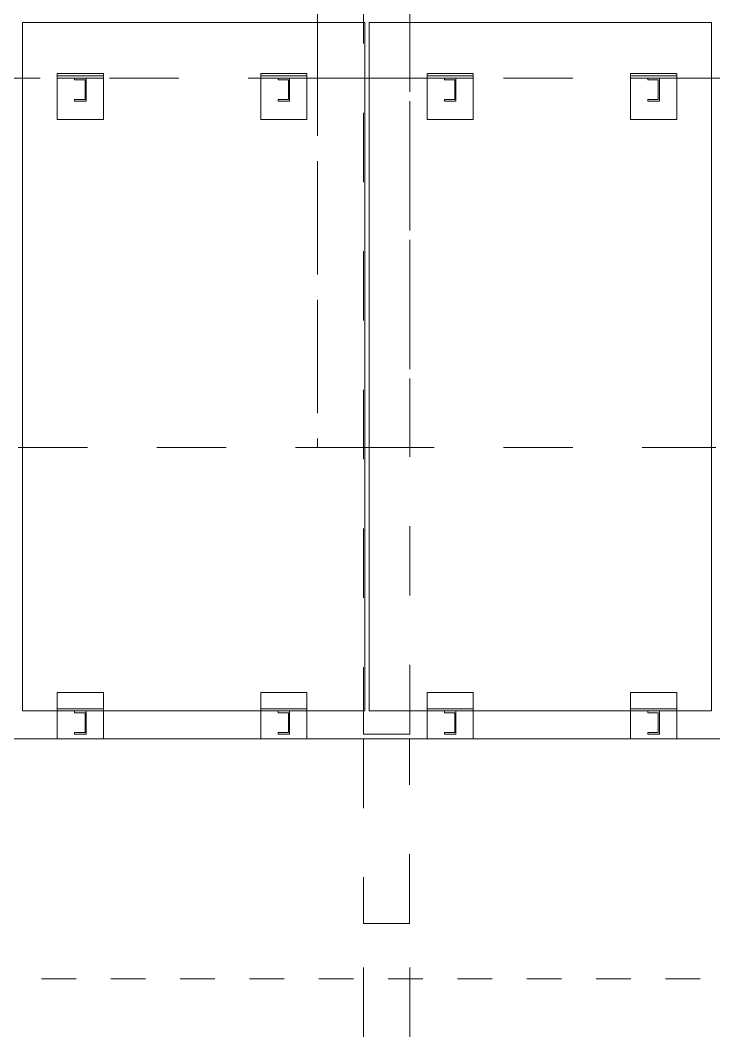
# Model space of a CAD drawing. Header units: millimetres. Extents: x 663313 to 1226001, y 1431724 to 1620898.
# Drawn here: x 663748.419 to 663751.419, y 1524730.478 to 1524734.878 of the extents above; entities that cross this region are included whole.
import ezdxf

# ---------------------------------------------------------------- set-up
doc = ezdxf.new("R2010")
doc.units = ezdxf.units.MM
for name, pattern in [('XKITLINE00', [0]), ('XKITLINE01', [4, 1, -1, 1, -1]), ('XKITLINE02', [4, 2, -2])]:
    doc.linetypes.add(name, pattern=pattern)
doc.layers.add('000 - 0_HIDE_OBJ_FRAMING_DEF_SUB', color=7, linetype='Continuous', plot=False)
doc.layers.add('Part', color=7, linetype='Continuous', lineweight=0)
doc.layers.add('S-GRID', color=7, linetype='Continuous', lineweight=9)

# ---------------------------------------------------------------- blocks, each defined once
blk = doc.blocks.new('*A2517971')
at = {"layer": 'S-GRID', "color": 7, "linetype": 'XKITLINE01', "lineweight": 0}
blk.add_line((170.447252, -8.917964), (412.473057, -8.917964), dxfattribs=at)
blk = doc.blocks.new('*A2518972')
at = {"layer": 'S-GRID', "color": 7, "linetype": 'XKITLINE01', "lineweight": 0}
blk.add_line((170.447252, -15.851297), (412.473057, -15.851297), dxfattribs=at)
blk = doc.blocks.new('*A2519973')
at = {"layer": '000 - 0_HIDE_OBJ_FRAMING_DEF_SUB', "color": 7, "linetype": 'XKITLINE00', "lineweight": 0}
blk.add_line((397.067264, -8.917964), (205.900536, -8.917964), dxfattribs=at)
blk = doc.blocks.new('*A27121166')
at = {"layer": 'Part', "color": 7, "linetype": 'XKITLINE00', "lineweight": 0}
for p, q in [((357.900591, -0.517964), (357.767257, -0.517964)), ((367.900591, -0.517964), (367.767257, -0.517964)), ((377.900591, -0.517964), (377.767257, -0.517964))]:
    blk.add_line(p, q, dxfattribs=at)
at = {"layer": 'Part', "color": 7, "linetype": 'XKITLINE02', "lineweight": 0}
for p, q in [((367.767257, -0.517964), (357.900591, -0.517964)), ((377.767257, -0.517964), (367.900591, -0.517964)), ((307.900572, -8.917964), (397.067252, -8.917964))]:
    blk.add_line(p, q, dxfattribs=at)
blk = doc.blocks.new('*A27351189')
at = {"layer": '000 - 0_HIDE_OBJ_FRAMING_DEF_SUB', "color": 7, "linetype": 'XKITLINE00', "lineweight": 0}
for p, q in [((367.767257, 11.748703), (357.90058, 11.748703)), ((357.900591, -8.117964), (357.900591, 11.748703)), ((367.767257, 11.748703), (367.767257, -8.117964)), ((357.900591, -8.117964), (357.90058, -8.117964)), ((358.900591, -8.117964), (357.900591, -8.117964)), ((364.767258, -8.117964), (360.233924, -8.117964)), ((367.767257, -8.117964), (366.100591, -8.117964))]:
    blk.add_line(p, q, dxfattribs=at)
at = {"layer": '000 - 0_HIDE_OBJ_FRAMING_DEF_SUB', "color": 7, "linetype": 'XKITLINE02', "lineweight": 0}
for p, q in [((357.90058, -8.117964), (357.90058, 11.748703)), ((367.767247, -8.117964), (367.767247, 11.748703)), ((360.233924, -8.117964), (358.900591, -8.117964)), ((366.100591, -8.117964), (364.767258, -8.117964))]:
    blk.add_line(p, q, dxfattribs=at)
blk = doc.blocks.new('*A27381192')
at = {"layer": '000 - 0_HIDE_OBJ_FRAMING_DEF_SUB', "color": 7, "linetype": 'XKITLINE00', "lineweight": 0}
for p, q in [((377.767257, 11.748703), (367.90058, 11.748703)), ((367.900591, -8.117964), (367.900591, 11.748703)), ((377.767257, 11.748703), (377.767257, -8.117964)), ((367.900591, -8.117964), (367.90058, -8.117964)), ((369.567258, -8.117964), (367.900591, -8.117964)), ((375.433924, -8.117964), (370.900591, -8.117964)), ((377.767257, -8.117964), (376.767258, -8.117964))]:
    blk.add_line(p, q, dxfattribs=at)
at = {"layer": '000 - 0_HIDE_OBJ_FRAMING_DEF_SUB', "color": 7, "linetype": 'XKITLINE02', "lineweight": 0}
for p, q in [((367.90058, -8.117964), (367.90058, 11.748703)), ((377.767247, -8.117964), (377.767247, 11.748703)), ((370.900591, -8.117964), (369.567258, -8.117964)), ((376.767258, -8.117964), (375.433924, -8.117964))]:
    blk.add_line(p, q, dxfattribs=at)
blk = doc.blocks.new('*A27441198')
at = {"layer": 'Part', "color": 7, "linetype": 'XKITLINE02', "lineweight": 0}
for p, q in [((338.068289, 18.482036), (338.068263, 18.482036)), ((338.068263, 18.482036), (338.068263, 10.148703)), ((347.767257, 18.482036), (338.068263, 18.482036)), ((338.068289, 18.482036), (338.068289, 11.882036)), ((357.767257, 18.482036), (347.900591, 18.482036)), ((366.401623, 18.482036), (357.900591, 18.482036)), ((366.401596, 10.148703), (366.401596, 18.482036)), ((366.401623, 18.482036), (366.401623, 11.882036)), ((338.068289, 11.748703), (338.068289, 10.148703)), ((366.401623, 11.748703), (366.401623, 10.148703)), ((338.068289, 10.148703), (338.068263, 10.148703)), ((347.767257, 10.148703), (338.068263, 10.148703)), ((357.767257, 10.148703), (347.900591, 10.148703)), ((366.401623, 10.148703), (357.900591, 10.148703))]:
    blk.add_line(p, q, dxfattribs=at)
at = {"layer": 'Part', "color": 7, "linetype": 'XKITLINE00', "lineweight": 0}
for p, q in [((347.900591, 18.482036), (347.767257, 18.482036)), ((357.900591, 18.482036), (357.767257, 18.482036)), ((338.068289, 11.882036), (338.068289, 11.748703)), ((366.401623, 11.882036), (366.401623, 11.748703)), ((347.900591, 10.148703), (347.767257, 10.148703)), ((357.900591, 10.148703), (357.767257, 10.148703))]:
    blk.add_line(p, q, dxfattribs=at)
blk = doc.blocks.new('*A29531407')
at = {"layer": 'Part', "color": 7, "linetype": 'XKITLINE02', "lineweight": 0}
for p, q in [((366.401618, 18.482036), (366.401601, 18.482036)), ((366.401601, 18.482036), (366.401601, 10.148703)), ((367.767257, 18.482036), (366.401601, 18.482036)), ((366.401618, 18.482036), (366.401618, 11.882036)), ((377.767257, 18.482036), (367.900591, 18.482036)), ((387.767257, 18.482036), (377.900591, 18.482036)), ((397.053926, 18.482036), (387.900591, 18.482036)), ((397.053909, 10.148703), (397.053909, 18.482036)), ((397.053926, 18.482036), (397.053926, 11.882036)), ((366.401618, 11.748703), (366.401618, 10.148703)), ((397.053926, 11.748703), (397.053926, 10.148703)), ((366.401618, 10.148703), (366.401601, 10.148703)), ((367.767257, 10.148703), (366.401601, 10.148703)), ((377.767257, 10.148703), (367.900591, 10.148703)), ((387.767257, 10.148703), (377.900591, 10.148703)), ((397.053926, 10.148703), (387.900591, 10.148703))]:
    blk.add_line(p, q, dxfattribs=at)
at = {"layer": 'Part', "color": 7, "linetype": 'XKITLINE00', "lineweight": 0}
for p, q in [((367.900591, 18.482036), (367.767257, 18.482036)), ((377.900591, 18.482036), (377.767257, 18.482036)), ((387.900591, 18.482036), (387.767257, 18.482036)), ((366.401618, 11.882036), (366.401618, 11.748703)), ((397.053926, 11.882036), (397.053926, 11.748703)), ((367.900591, 10.148703), (367.767257, 10.148703)), ((377.900591, 10.148703), (377.767257, 10.148703)), ((387.900591, 10.148703), (387.767257, 10.148703))]:
    blk.add_line(p, q, dxfattribs=at)
blk = doc.blocks.new('*A29541408')
at = {"layer": 'Part', "color": 7, "linetype": 'XKITLINE02', "lineweight": 0}
for p, q in [((366.401601, 18.482036), (366.401601, -0.517964)), ((367.767257, 18.482036), (366.401601, 18.482036)), ((366.401618, 18.482036), (366.401618, 11.882036)), ((369.068285, 18.482036), (367.900591, 18.482036)), ((369.068268, -0.517964), (369.068268, 18.482036)), ((369.068268, 18.482036), (369.068285, 18.482036)), ((369.068285, 18.482036), (369.068285, 11.882036)), ((366.401618, 11.748703), (366.401618, -0.517964)), ((369.068285, 11.748703), (369.068285, -0.517964)), ((366.401601, -0.517964), (367.767257, -0.517964)), ((369.068285, -0.517964), (367.900591, -0.517964)), ((369.068268, -0.517964), (369.068285, -0.517964))]:
    blk.add_line(p, q, dxfattribs=at)
at = {"layer": 'Part', "color": 7, "linetype": 'XKITLINE00', "lineweight": 0}
for p, q in [((367.900591, 18.482036), (367.767257, 18.482036)), ((366.401618, 11.882036), (366.401618, 11.748703)), ((369.068285, 11.882036), (369.068285, 11.748703)), ((367.900591, -0.517964), (367.767257, -0.517964))]:
    blk.add_line(p, q, dxfattribs=at)
blk = doc.blocks.new('*A29551409')
at = {"layer": 'Part', "color": 7, "linetype": 'XKITLINE02', "lineweight": 0}
for p, q in [((369.067238, 13.148703), (367.733903, 13.148703)), ((367.733905, 13.148703), (367.733905, -8.784631)), ((369.067238, -8.784631), (369.067238, 13.148703)), ((367.733903, -8.784631), (369.067238, -8.784631))]:
    blk.add_line(p, q, dxfattribs=at)
blk = doc.blocks.new('*A30061460')
at = {"layer": 'Part', "color": 7, "linetype": 'XKITLINE02', "lineweight": 0}
for p, q in [((367.733903, -14.251297), (367.733905, -14.251297)), ((367.733905, -14.251297), (369.067238, -14.251297)), ((367.733905, -17.517964), (367.733905, -14.251297)), ((369.067236, -14.251297), (369.067238, -14.251297)), ((369.067238, -17.517964), (369.067238, -14.251297))]:
    blk.add_line(p, q, dxfattribs=at)
blk = doc.blocks.new('*A30081462')
at = {"layer": 'Part', "color": 7, "linetype": 'XKITLINE02', "lineweight": 0}
for p, q in [((369.064214, -8.917964), (367.730861, -8.917964)), ((367.730861, -8.917964), (367.730861, -14.251297)), ((369.064195, -14.251297), (369.064195, -8.917964)), ((369.064214, -14.251297), (367.730861, -14.251297))]:
    blk.add_line(p, q, dxfattribs=at)
blk = doc.blocks.new('*A30091463')
at = {"layer": 'Part', "color": 7, "linetype": 'XKITLINE00', "lineweight": 0}
for p, q in [((365.267202, -8.117964), (365.26719, -8.117964)), ((365.267202, -8.167964), (365.26719, -8.167964)), ((365.267202, -8.167964), (365.267202, -8.117964)), ((365.267202, -8.117964), (365.600536, -8.117964)), ((365.567202, -8.167964), (365.267202, -8.167964)), ((365.56719, -8.167964), (365.567202, -8.167964)), ((365.567202, -8.167964), (365.567202, -8.734631)), ((365.600536, -8.117964), (365.600523, -8.117964)), ((365.600536, -8.784631), (365.600536, -8.117964)), ((365.267202, -8.734631), (365.26719, -8.734631)), ((365.267202, -8.784631), (365.26719, -8.784631)), ((365.567202, -8.734631), (365.267202, -8.734631)), ((365.267202, -8.734631), (365.267202, -8.784631)), ((365.600536, -8.784631), (365.267202, -8.784631)), ((365.567202, -8.734631), (365.56719, -8.734631)), ((365.600523, -8.784631), (365.600536, -8.784631))]:
    blk.add_line(p, q, dxfattribs=at)
at = {"layer": 'Part', "color": 7, "linetype": 'XKITLINE02', "lineweight": 0}
for p, q in [((365.26719, -8.167964), (365.26719, -8.117964)), ((365.56719, -8.734631), (365.56719, -8.167964)), ((365.600523, -8.117964), (365.600523, -8.784631)), ((365.26719, -8.784631), (365.26719, -8.734631))]:
    blk.add_line(p, q, dxfattribs=at)
blk = doc.blocks.new('*A30101464')
at = {"layer": 'Part', "color": 7, "linetype": 'XKITLINE00', "lineweight": 0}
for p, q in [((375.933869, -8.117964), (375.933857, -8.117964)), ((375.933869, -8.167964), (375.933857, -8.167964)), ((375.933869, -8.167964), (375.933869, -8.117964)), ((375.933869, -8.117964), (376.267202, -8.117964)), ((376.233869, -8.167964), (375.933869, -8.167964)), ((376.233857, -8.167964), (376.233869, -8.167964)), ((376.233869, -8.167964), (376.233869, -8.734631)), ((376.267202, -8.117964), (376.26719, -8.117964)), ((376.267202, -8.784631), (376.267202, -8.117964)), ((375.933869, -8.734631), (375.933857, -8.734631)), ((375.933869, -8.784631), (375.933857, -8.784631)), ((376.233869, -8.734631), (375.933869, -8.734631)), ((375.933869, -8.734631), (375.933869, -8.784631)), ((376.267202, -8.784631), (375.933869, -8.784631)), ((376.233869, -8.734631), (376.233857, -8.734631)), ((376.26719, -8.784631), (376.267202, -8.784631))]:
    blk.add_line(p, q, dxfattribs=at)
at = {"layer": 'Part', "color": 7, "linetype": 'XKITLINE02', "lineweight": 0}
for p, q in [((375.933857, -8.167964), (375.933857, -8.117964)), ((376.233857, -8.734631), (376.233857, -8.167964)), ((376.26719, -8.117964), (376.26719, -8.784631)), ((375.933857, -8.784631), (375.933857, -8.734631))]:
    blk.add_line(p, q, dxfattribs=at)
blk = doc.blocks.new('*A30111465')
at = {"layer": 'Part', "color": 7, "linetype": 'XKITLINE00', "lineweight": 0}
for p, q in [((375.433921, -8.051297), (375.433924, -8.051297)), ((375.433921, -8.117964), (375.433924, -8.117964)), ((375.433924, -8.117964), (375.433924, -8.051297)), ((375.433924, -8.051297), (376.767258, -8.051297)), ((376.767258, -8.117964), (375.433924, -8.117964)), ((376.767254, -8.051297), (376.767258, -8.051297)), ((376.767254, -8.117964), (376.767258, -8.117964)), ((376.767258, -8.051297), (376.767258, -8.117964))]:
    blk.add_line(p, q, dxfattribs=at)
at = {"layer": 'Part', "color": 7, "linetype": 'XKITLINE02', "lineweight": 0}
for p, q in [((375.433921, -8.117964), (375.433921, -8.051297)), ((375.433924, -8.117964), (375.433921, -8.117964)), ((376.767254, -8.117964), (376.767254, -8.051297))]:
    blk.add_line(p, q, dxfattribs=at)
blk = doc.blocks.new('*A30121466')
at = {"layer": 'Part', "color": 7, "linetype": 'XKITLINE02', "lineweight": 0}
for p, q in [((376.767206, -7.584631), (375.433872, -7.584631)), ((375.433872, -7.584631), (375.433872, -8.917964)), ((375.433873, -7.584631), (375.433873, -8.117964)), ((376.767206, -7.584631), (376.767206, -8.117964)), ((376.767206, -7.584631), (376.767206, -8.917964)), ((376.767206, -8.917964), (375.433872, -8.917964))]:
    blk.add_line(p, q, dxfattribs=at)
at = {"layer": 'Part', "color": 7, "linetype": 'XKITLINE00', "lineweight": 0}
for p, q in [((375.433873, -8.117964), (375.433873, -8.917964)), ((376.767206, -8.117964), (376.767206, -8.917964))]:
    blk.add_line(p, q, dxfattribs=at)
blk = doc.blocks.new('*A30131467')
at = {"layer": 'Part', "color": 7, "linetype": 'XKITLINE00', "lineweight": 0}
for p, q in [((370.067202, -8.117964), (370.06719, -8.117964)), ((370.067202, -8.167964), (370.06719, -8.167964)), ((370.067202, -8.167964), (370.067202, -8.117964)), ((370.067202, -8.117964), (370.400536, -8.117964)), ((370.367202, -8.167964), (370.067202, -8.167964)), ((370.36719, -8.167964), (370.367202, -8.167964)), ((370.367202, -8.167964), (370.367202, -8.734631)), ((370.400536, -8.117964), (370.400523, -8.117964)), ((370.400536, -8.784631), (370.400536, -8.117964)), ((370.067202, -8.734631), (370.06719, -8.734631)), ((370.067202, -8.784631), (370.06719, -8.784631)), ((370.367202, -8.734631), (370.067202, -8.734631)), ((370.067202, -8.734631), (370.067202, -8.784631)), ((370.400536, -8.784631), (370.067202, -8.784631)), ((370.367202, -8.734631), (370.36719, -8.734631)), ((370.400523, -8.784631), (370.400536, -8.784631))]:
    blk.add_line(p, q, dxfattribs=at)
at = {"layer": 'Part', "color": 7, "linetype": 'XKITLINE02', "lineweight": 0}
for p, q in [((370.06719, -8.167964), (370.06719, -8.117964)), ((370.36719, -8.734631), (370.36719, -8.167964)), ((370.400523, -8.117964), (370.400523, -8.784631)), ((370.06719, -8.784631), (370.06719, -8.734631))]:
    blk.add_line(p, q, dxfattribs=at)
blk = doc.blocks.new('*A30141468')
at = {"layer": 'Part', "color": 7, "linetype": 'XKITLINE02', "lineweight": 0}
for p, q in [((369.567206, -7.584631), (369.567206, -8.117964)), ((370.90054, -7.584631), (369.567206, -7.584631)), ((369.567206, -7.584631), (369.567206, -8.917964)), ((370.900539, -7.584631), (370.900539, -8.917964)), ((370.90054, -7.584631), (370.90054, -8.117964)), ((370.90054, -8.917964), (369.567206, -8.917964))]:
    blk.add_line(p, q, dxfattribs=at)
at = {"layer": 'Part', "color": 7, "linetype": 'XKITLINE00', "lineweight": 0}
for p, q in [((369.567206, -8.117964), (369.567206, -8.917964)), ((370.90054, -8.117964), (370.90054, -8.917964))]:
    blk.add_line(p, q, dxfattribs=at)
blk = doc.blocks.new('*A30151469')
at = {"layer": 'Part', "color": 7, "linetype": 'XKITLINE00', "lineweight": 0}
for p, q in [((369.567254, -8.051297), (369.567258, -8.051297)), ((369.567254, -8.117964), (369.567258, -8.117964)), ((369.567258, -8.117964), (369.567258, -8.051297)), ((369.567258, -8.051297), (370.900591, -8.051297)), ((370.900591, -8.117964), (369.567258, -8.117964)), ((370.900587, -8.051297), (370.900591, -8.051297)), ((370.900587, -8.117964), (370.900591, -8.117964)), ((370.900591, -8.051297), (370.900591, -8.117964))]:
    blk.add_line(p, q, dxfattribs=at)
at = {"layer": 'Part', "color": 7, "linetype": 'XKITLINE02', "lineweight": 0}
for p, q in [((369.567254, -8.117964), (369.567254, -8.051297)), ((369.567258, -8.117964), (369.567254, -8.117964)), ((370.900587, -8.117964), (370.900587, -8.051297))]:
    blk.add_line(p, q, dxfattribs=at)
blk = doc.blocks.new('*A30161470')
at = {"layer": 'Part', "color": 7, "linetype": 'XKITLINE00', "lineweight": 0}
for p, q in [((364.767254, -8.051297), (364.767258, -8.051297)), ((364.767254, -8.117964), (364.767258, -8.117964)), ((364.767258, -8.117964), (364.767258, -8.051297)), ((364.767258, -8.051297), (366.100591, -8.051297)), ((366.100591, -8.117964), (364.767258, -8.117964)), ((366.100587, -8.051297), (366.100591, -8.051297)), ((366.100587, -8.117964), (366.100591, -8.117964)), ((366.100591, -8.051297), (366.100591, -8.117964))]:
    blk.add_line(p, q, dxfattribs=at)
at = {"layer": 'Part', "color": 7, "linetype": 'XKITLINE02', "lineweight": 0}
for p, q in [((364.767254, -8.117964), (364.767254, -8.051297)), ((364.767258, -8.117964), (364.767254, -8.117964)), ((366.100587, -8.117964), (366.100587, -8.051297))]:
    blk.add_line(p, q, dxfattribs=at)
blk = doc.blocks.new('*A30171471')
at = {"layer": 'Part', "color": 7, "linetype": 'XKITLINE02', "lineweight": 0}
for p, q in [((364.767206, -7.584631), (364.767206, -8.117964)), ((366.10054, -7.584631), (364.767206, -7.584631)), ((364.767206, -7.584631), (364.767206, -8.917964)), ((366.100539, -7.584631), (366.100539, -8.917964)), ((366.10054, -7.584631), (366.10054, -8.117964)), ((366.10054, -8.917964), (364.767206, -8.917964))]:
    blk.add_line(p, q, dxfattribs=at)
at = {"layer": 'Part', "color": 7, "linetype": 'XKITLINE00', "lineweight": 0}
for p, q in [((364.767206, -8.117964), (364.767206, -8.917964)), ((366.10054, -8.117964), (366.10054, -8.917964))]:
    blk.add_line(p, q, dxfattribs=at)
blk = doc.blocks.new('*A30181472')
at = {"layer": 'Part', "color": 7, "linetype": 'XKITLINE00', "lineweight": 0}
for p, q in [((359.400536, -8.117964), (359.400523, -8.117964)), ((359.400536, -8.167964), (359.400523, -8.167964)), ((359.400536, -8.167964), (359.400536, -8.117964)), ((359.400536, -8.117964), (359.733869, -8.117964)), ((359.700536, -8.167964), (359.400536, -8.167964)), ((359.700523, -8.167964), (359.700536, -8.167964)), ((359.700536, -8.167964), (359.700536, -8.734631)), ((359.733869, -8.117964), (359.733857, -8.117964)), ((359.733869, -8.784631), (359.733869, -8.117964)), ((359.400536, -8.734631), (359.400523, -8.734631)), ((359.400536, -8.784631), (359.400523, -8.784631)), ((359.700536, -8.734631), (359.400536, -8.734631)), ((359.400536, -8.734631), (359.400536, -8.784631)), ((359.733869, -8.784631), (359.400536, -8.784631)), ((359.700536, -8.734631), (359.700523, -8.734631)), ((359.733857, -8.784631), (359.733869, -8.784631))]:
    blk.add_line(p, q, dxfattribs=at)
at = {"layer": 'Part', "color": 7, "linetype": 'XKITLINE02', "lineweight": 0}
for p, q in [((359.400523, -8.167964), (359.400523, -8.117964)), ((359.700523, -8.734631), (359.700523, -8.167964)), ((359.733857, -8.117964), (359.733857, -8.784631)), ((359.400523, -8.784631), (359.400523, -8.734631))]:
    blk.add_line(p, q, dxfattribs=at)
blk = doc.blocks.new('*A30221476')
at = {"layer": 'Part', "color": 7, "linetype": 'XKITLINE02', "lineweight": 0}
for p, q in [((360.233873, -7.584631), (358.900539, -7.584631)), ((358.900539, -7.584631), (358.900539, -8.917964)), ((358.90054, -7.584631), (358.90054, -8.117964)), ((360.233872, -7.584631), (360.233872, -8.917964)), ((360.233873, -7.584631), (360.233873, -8.117964)), ((360.233873, -8.917964), (358.900539, -8.917964))]:
    blk.add_line(p, q, dxfattribs=at)
at = {"layer": 'Part', "color": 7, "linetype": 'XKITLINE00', "lineweight": 0}
for p, q in [((358.90054, -8.117964), (358.90054, -8.917964)), ((360.233873, -8.117964), (360.233873, -8.917964))]:
    blk.add_line(p, q, dxfattribs=at)
blk = doc.blocks.new('*A30231477')
at = {"layer": 'Part', "color": 7, "linetype": 'XKITLINE00', "lineweight": 0}
for p, q in [((358.900587, -8.051297), (358.900591, -8.051297)), ((358.900587, -8.117964), (358.900591, -8.117964)), ((358.900591, -8.117964), (358.900591, -8.051297)), ((358.900591, -8.051297), (360.233924, -8.051297)), ((360.233924, -8.117964), (358.900591, -8.117964)), ((360.233921, -8.051297), (360.233924, -8.051297)), ((360.233921, -8.117964), (360.233924, -8.117964)), ((360.233924, -8.051297), (360.233924, -8.117964))]:
    blk.add_line(p, q, dxfattribs=at)
at = {"layer": 'Part', "color": 7, "linetype": 'XKITLINE02', "lineweight": 0}
for p, q in [((358.900587, -8.117964), (358.900587, -8.051297)), ((358.900591, -8.117964), (358.900587, -8.117964)), ((360.233921, -8.117964), (360.233921, -8.051297))]:
    blk.add_line(p, q, dxfattribs=at)
blk = doc.blocks.new('*A30311485')
at = {"layer": 'Part', "color": 7, "linetype": 'XKITLINE02', "lineweight": 0}
for p, q in [((364.767247, 8.948703), (364.767247, 10.282036)), ((364.767247, 10.282036), (366.100581, 10.282036)), ((364.767248, 8.948703), (364.767248, 10.282036)), ((366.10058, 8.948703), (366.10058, 10.282036)), ((366.100581, 10.282036), (366.100581, 8.948703)), ((366.100581, 8.948703), (364.767247, 8.948703))]:
    blk.add_line(p, q, dxfattribs=at)
blk = doc.blocks.new('*A30321486')
at = {"layer": 'Part', "color": 7, "linetype": 'XKITLINE02', "lineweight": 0}
for p, q in [((365.60058, 10.148703), (365.267233, 10.148703)), ((365.267233, 10.098703), (365.267233, 10.148703)), ((365.267233, 10.098703), (365.567247, 10.098703)), ((365.267247, 10.098703), (365.267247, 10.148703)), ((365.567233, 9.532036), (365.567233, 10.098703)), ((365.567247, 10.098703), (365.567247, 9.532036)), ((365.600567, 9.482036), (365.600567, 10.148703)), ((365.60058, 9.482036), (365.60058, 10.148703)), ((365.567247, 9.532036), (365.267233, 9.532036)), ((365.267233, 9.482036), (365.267233, 9.532036)), ((365.267233, 9.482036), (365.60058, 9.482036)), ((365.267247, 9.482036), (365.267247, 9.532036))]:
    blk.add_line(p, q, dxfattribs=at)
blk = doc.blocks.new('*A30331487')
at = {"layer": 'Part', "color": 7, "linetype": 'XKITLINE02', "lineweight": 0}
for p, q in [((364.767232, 10.148703), (364.767232, 10.215369)), ((364.767232, 10.215369), (364.767245, 10.215369)), ((364.767232, 10.215369), (366.100579, 10.215369)), ((364.767245, 10.148703), (364.767232, 10.148703)), ((364.767232, 10.148703), (366.100579, 10.148703)), ((364.767245, 10.148703), (364.767245, 10.215369)), ((366.100565, 10.148703), (366.100565, 10.215369)), ((366.100579, 10.215369), (366.100579, 10.148703))]:
    blk.add_line(p, q, dxfattribs=at)
blk = doc.blocks.new('*A30341488')
at = {"layer": 'Part', "color": 7, "linetype": 'XKITLINE02', "lineweight": 0}
for p, q in [((369.567247, 8.948703), (369.567247, 10.282036)), ((369.567247, 10.282036), (370.900581, 10.282036)), ((369.567248, 8.948703), (369.567248, 10.282036)), ((370.90058, 8.948703), (370.90058, 10.282036)), ((370.900581, 10.282036), (370.900581, 8.948703)), ((370.900581, 8.948703), (369.567247, 8.948703))]:
    blk.add_line(p, q, dxfattribs=at)
blk = doc.blocks.new('*A30351489')
at = {"layer": 'Part', "color": 7, "linetype": 'XKITLINE02', "lineweight": 0}
for p, q in [((370.40058, 10.148703), (370.067233, 10.148703)), ((370.067233, 10.098703), (370.067233, 10.148703)), ((370.067233, 10.098703), (370.367247, 10.098703)), ((370.067247, 10.098703), (370.067247, 10.148703)), ((370.367233, 9.532036), (370.367233, 10.098703)), ((370.367247, 10.098703), (370.367247, 9.532036)), ((370.400567, 9.482036), (370.400567, 10.148703)), ((370.40058, 9.482036), (370.40058, 10.148703)), ((370.367247, 9.532036), (370.067233, 9.532036)), ((370.067233, 9.482036), (370.067233, 9.532036)), ((370.067233, 9.482036), (370.40058, 9.482036)), ((370.067247, 9.482036), (370.067247, 9.532036))]:
    blk.add_line(p, q, dxfattribs=at)
blk = doc.blocks.new('*A30361490')
at = {"layer": 'Part', "color": 7, "linetype": 'XKITLINE02', "lineweight": 0}
for p, q in [((369.567232, 10.148703), (369.567232, 10.215369)), ((369.567232, 10.215369), (369.567245, 10.215369)), ((369.567232, 10.215369), (370.900579, 10.215369)), ((369.567245, 10.148703), (369.567232, 10.148703)), ((369.567232, 10.148703), (370.900579, 10.148703)), ((369.567245, 10.148703), (369.567245, 10.215369)), ((370.900565, 10.148703), (370.900565, 10.215369)), ((370.900579, 10.215369), (370.900579, 10.148703))]:
    blk.add_line(p, q, dxfattribs=at)
blk = doc.blocks.new('*A30371491')
at = {"layer": 'Part', "color": 7, "linetype": 'XKITLINE02', "lineweight": 0}
for p, q in [((375.433914, 8.948703), (375.433914, 10.282036)), ((375.433914, 10.282036), (376.767248, 10.282036)), ((375.433914, 8.948703), (375.433914, 10.282036)), ((376.767247, 8.948703), (376.767247, 10.282036)), ((376.767248, 10.282036), (376.767248, 8.948703)), ((376.767248, 8.948703), (375.433914, 8.948703))]:
    blk.add_line(p, q, dxfattribs=at)
blk = doc.blocks.new('*A30381492')
at = {"layer": 'Part', "color": 7, "linetype": 'XKITLINE02', "lineweight": 0}
for p, q in [((376.267247, 10.148703), (375.9339, 10.148703)), ((375.9339, 10.098703), (375.9339, 10.148703)), ((375.9339, 10.098703), (376.233914, 10.098703)), ((375.933914, 10.098703), (375.933914, 10.148703)), ((376.2339, 9.532036), (376.2339, 10.098703)), ((376.233914, 10.098703), (376.233914, 9.532036)), ((376.267233, 9.482036), (376.267233, 10.148703)), ((376.267247, 9.482036), (376.267247, 10.148703)), ((376.233914, 9.532036), (375.9339, 9.532036)), ((375.9339, 9.482036), (375.9339, 9.532036)), ((375.9339, 9.482036), (376.267247, 9.482036)), ((375.933914, 9.482036), (375.933914, 9.532036))]:
    blk.add_line(p, q, dxfattribs=at)
blk = doc.blocks.new('*A30391493')
at = {"layer": 'Part', "color": 7, "linetype": 'XKITLINE02', "lineweight": 0}
for p, q in [((375.433898, 10.148703), (375.433898, 10.215369)), ((375.433898, 10.215369), (375.433912, 10.215369)), ((375.433898, 10.215369), (376.767245, 10.215369)), ((375.433912, 10.148703), (375.433898, 10.148703)), ((375.433898, 10.148703), (376.767245, 10.148703)), ((375.433912, 10.148703), (375.433912, 10.215369)), ((376.767232, 10.148703), (376.767232, 10.215369)), ((376.767245, 10.215369), (376.767245, 10.148703))]:
    blk.add_line(p, q, dxfattribs=at)
blk = doc.blocks.new('*A30431497')
at = {"layer": 'Part', "color": 7, "linetype": 'XKITLINE02', "lineweight": 0}
for p, q in [((358.90058, 8.948703), (358.90058, 10.282036)), ((358.90058, 10.282036), (360.233914, 10.282036)), ((358.900581, 8.948703), (358.900581, 10.282036)), ((360.233914, 8.948703), (360.233914, 10.282036)), ((360.233914, 10.282036), (360.233914, 8.948703)), ((360.233914, 8.948703), (358.90058, 8.948703))]:
    blk.add_line(p, q, dxfattribs=at)
blk = doc.blocks.new('*A30441498')
at = {"layer": 'Part', "color": 7, "linetype": 'XKITLINE02', "lineweight": 0}
for p, q in [((359.733914, 10.148703), (359.400567, 10.148703)), ((359.400567, 10.098703), (359.400567, 10.148703)), ((359.400567, 10.098703), (359.70058, 10.098703)), ((359.40058, 10.098703), (359.40058, 10.148703)), ((359.700567, 9.532036), (359.700567, 10.098703)), ((359.70058, 10.098703), (359.70058, 9.532036)), ((359.7339, 9.482036), (359.7339, 10.148703)), ((359.733914, 9.482036), (359.733914, 10.148703)), ((359.70058, 9.532036), (359.400567, 9.532036)), ((359.400567, 9.482036), (359.400567, 9.532036)), ((359.400567, 9.482036), (359.733914, 9.482036)), ((359.40058, 9.482036), (359.40058, 9.532036))]:
    blk.add_line(p, q, dxfattribs=at)
blk = doc.blocks.new('*A30451499')
at = {"layer": 'Part', "color": 7, "linetype": 'XKITLINE02', "lineweight": 0}
for p, q in [((358.900565, 10.148703), (358.900565, 10.215369)), ((358.900565, 10.215369), (358.900579, 10.215369)), ((358.900565, 10.215369), (360.233912, 10.215369)), ((358.900579, 10.148703), (358.900565, 10.148703)), ((358.900565, 10.148703), (360.233912, 10.148703)), ((358.900579, 10.148703), (358.900579, 10.215369)), ((360.233898, 10.148703), (360.233898, 10.215369)), ((360.233912, 10.215369), (360.233912, 10.148703))]:
    blk.add_line(p, q, dxfattribs=at)

msp = doc.modelspace()

# ---------------------------------------------------------------- block references
at = {"color": 7, "lineweight": 0, "xscale": 0.15, "yscale": 0.15, "zscale": 0.15}
for name in ['*A27351189', '*A27381192', '*A27441198', '*A29531407', '*A29541408', '*A29551409', '*A30431497', '*A30451499', '*A30441498', '*A30311485', '*A30331487', '*A30321486', '*A30341488', '*A30361490', '*A30351489', '*A30371491', '*A30391493', '*A30381492', '*A27121166', '*A2517971', '*A30221476', '*A30171471', '*A30141468', '*A30121466', '*A30231477', '*A30181472', '*A30161470', '*A30091463', '*A30151469', '*A30131467', '*A30111465', '*A30101464', '*A2519973', '*A30081462', '*A2518972', '*A30061460']:
    msp.add_blockref(name, (663694.7436, 1524733.1057), dxfattribs=at)

doc.saveas('drawing.dxf')
